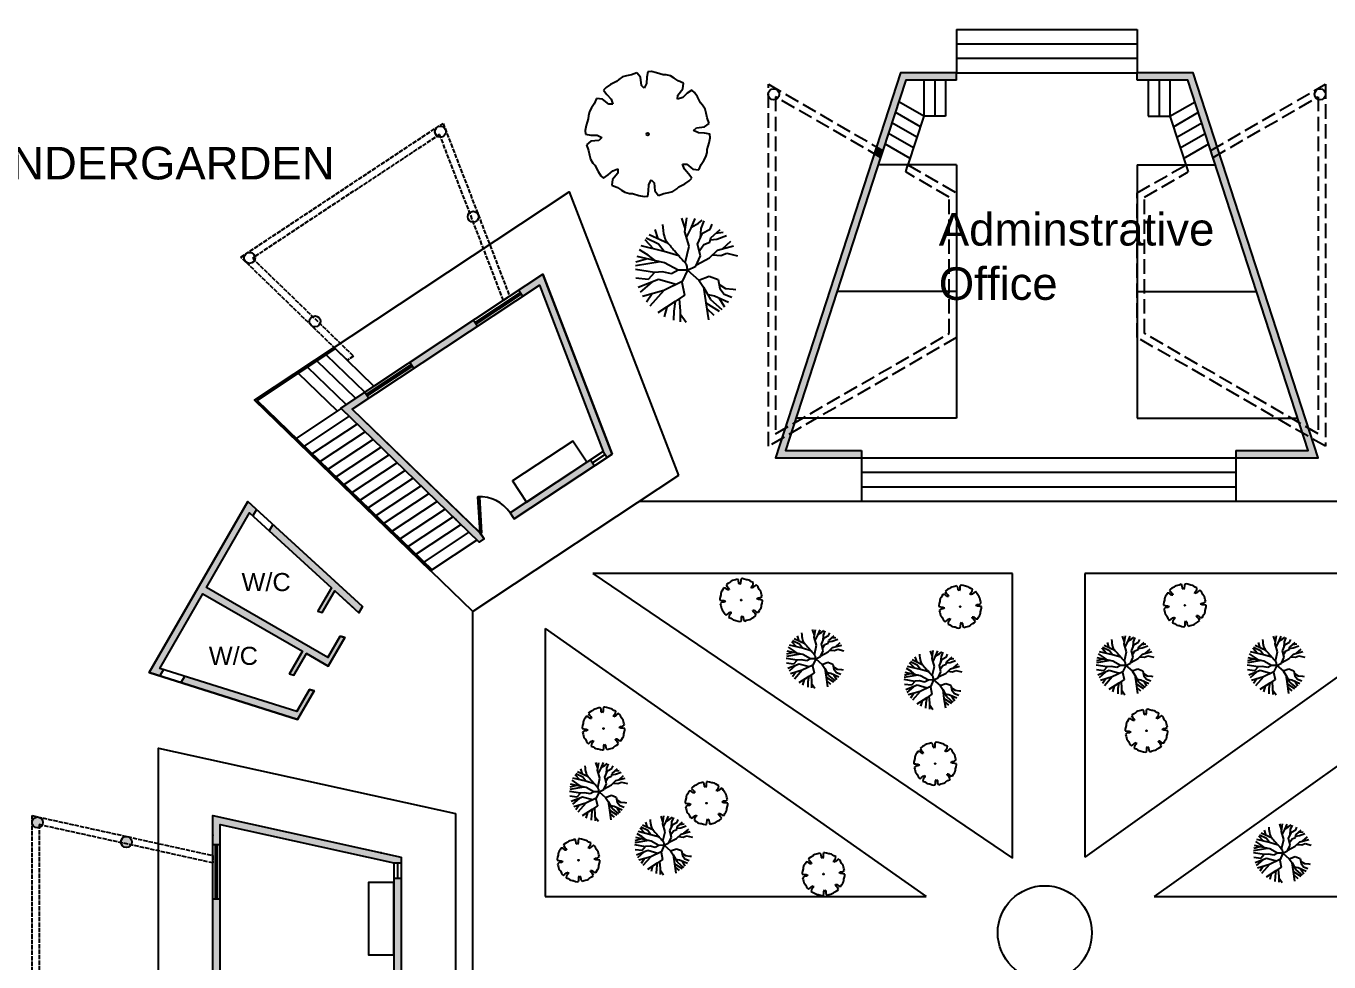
# Model space of a CAD drawing. Header units: millimetres. Extents: x -2023021 to 4454414, y -304659 to 993992.
# Drawn here: x 1545810 to 1581812, y 93360 to 119217 of the extents above; entities that cross this region are included whole.
import ezdxf

# ---------------------------------------------------------------- set-up
doc = ezdxf.new("R2010")
doc.units = ezdxf.units.MM
doc.header["$LTSCALE"] = 10
doc.header["$MEASUREMENT"] = 0
doc.linetypes.add('ACAD_ISO02W100', pattern=[15, 12, -3])
doc.linetypes.add('BANKLINE1', pattern=[5.5, 4, -1.5])
doc.styles.get("Standard").update_dxf_attribs({"font": 'arial.ttf'})

# ---------------------------------------------------------------- blocks, each defined once
blk = doc.blocks.new('mb-cay7')
for p, q in [((-302, 509), (-359, 480)), ((-281, 528), (-302, 509)), ((-244, 552), (-281, 528)), ((-206, 561), (-244, 552)), ((-161, 571), (-206, 561)), ((-109, 590), (-161, 571)), ((-75, 547), (-109, 590)), ((-67, 471), (-75, 547)), ((-16, 547), (-19, 489)), ((-7, 599), (-16, 547)), ((28, 601), (-7, 599)), ((76, 591), (28, 601)), ((138, 572), (76, 591)), ((166, 570), (138, 572)), ((209, 560), (166, 570)), ((242, 540), (209, 560)), ((281, 515), (242, 540)), ((331, 492), (281, 515)), ((-400, 452), (-424, 426)), ((-424, 426), (-393, 384)), ((-359, 480), (-400, 452)), ((-393, 384), (-354, 341)), ((-39, 443), (-67, 471)), ((-19, 489), (-39, 443)), ((276, 339), (277, 379)), ((277, 379), (325, 438)), ((367, 396), (324, 357)), ((325, 438), (331, 492)), ((410, 427), (367, 396)), ((436, 403), (410, 426)), ((463, 362), (436, 403)), ((-538, 259), (-558, 225)), ((-513, 297), (-538, 259)), ((-490, 348), (-513, 297)), ((-435, 342), (-490, 348)), ((-376, 294), (-435, 342)), ((-336, 293), (-376, 294)), ((-354, 341), (-336, 293)), ((324, 357), (276, 339)), ((493, 305), (463, 362)), ((512, 284), (493, 305)), ((535, 247), (512, 284)), ((545, 209), (535, 247)), ((-569, 155), (-588, 93)), ((-568, 183), (-569, 155)), ((-558, 225), (-568, 183)), ((554, 164), (545, 209)), ((573, 112), (554, 164)), ((-588, 93), (-598, 45)), ((-598, 45), (-596, 10)), ((-596, 10), (-545, 1)), ((-545, 1), (-486, -1)), ((426, 43), (455, 70)), ((472, 22), (426, 43)), ((455, 70), (531, 78)), ((531, 19), (472, 22)), ((531, 78), (573, 112)), ((583, 10), (531, 19)), ((584, -25), (582, 10)), ((-545, -58), (-587, -92)), ((-587, -92), (-568, -144)), ((-469, -50), (-545, -58)), ((-486, -1), (-440, -22)), ((-440, -22), (-469, -50)), ((555, -134), (574, -73)), ((574, -73), (584, -25)), ((-568, -144), (-558, -189)), ((-558, -189), (-549, -227)), ((-549, -227), (-526, -264)), ((499, -277), (524, -239)), ((524, -239), (544, -205)), ((544, -205), (554, -163)), ((554, -163), (555, -134)), ((-526, -264), (-507, -285)), ((-507, -285), (-477, -342)), ((-477, -342), (-450, -383)), ((-381, -376), (-338, -337)), ((-291, -359), (-339, -418)), ((-338, -337), (-290, -319)), ((-290, -319), (-291, -359)), ((340, -320), (322, -273)), ((322, -273), (362, -274)), ((380, -364), (340, -320)), ((362, -274), (421, -322)), ((410, -406), (380, -364)), ((421, -322), (476, -327)), ((476, -327), (499, -277)), ((-450, -383), (-424, -406)), ((-424, -406), (-381, -376)), ((-339, -418), (-345, -472)), ((-345, -472), (-294, -495)), ((2, -527), (5, -469)), ((5, -469), (26, -423)), ((26, -423), (53, -451)), ((53, -451), (61, -527)), ((267, -508), (288, -489)), ((288, -489), (345, -459)), ((345, -459), (386, -432)), ((386, -432), (410, -406)), ((-294, -495), (-256, -520)), ((-256, -520), (-222, -540)), ((-222, -540), (-180, -550)), ((-180, -550), (-152, -551)), ((-152, -551), (-90, -571)), ((-90, -571), (-42, -580)), ((-42, -580), (-7, -578)), ((-7, -579), (2, -527)), ((61, -527), (95, -570)), ((95, -570), (147, -550)), ((147, -550), (192, -541)), ((192, -541), (230, -531)), ((230, -531), (267, -508))]:
    blk.add_line(p, q)
blk.add_ellipse((-7, 10), major_axis=(-12.3, 0), ratio=0.999017)
blk = doc.blocks.new('mb-cay3')
for p, q in [((-31, 616), (-85, 772)), ((-39, 560), (-5, 777)), ((-13, 473), (59, 618)), ((59, 618), (123, 768)), ((65, 634), (172, 698)), ((172, 698), (230, 744)), ((205, 466), (217, 614)), ((217, 614), (265, 733)), ((358, 604), (389, 679)), ((-529, 295), (-660, 435)), ((-448, 370), (-640, 462)), ((-297, 377), (-594, 516)), ((-456, 451), (-504, 599)), ((27, 338), (-39, 560)), ((161, 366), (238, 540)), ((238, 540), (358, 604)), ((349, 398), (365, 469)), ((357, 434), (461, 448)), ((365, 469), (512, 598)), ((444, 539), (559, 556)), ((461, 448), (612, 502)), ((548, 297), (680, 413)), ((-610, 194), (-745, 282)), ((-363, 255), (-718, 340)), ((-363, 255), (-448, 370)), ((-130, 186), (-363, 255)), ((-33, 77), (27, 338)), ((206, 186), (161, 366)), ((187, 260), (256, 361)), ((256, 361), (349, 398)), ((347, 154), (470, 275)), ((470, 275), (721, 344)), ((525, 189), (618, 226)), ((618, 226), (784, 188)), ((-426, 94), (-808, 31)), ((-623, 138), (-801, 89)), ((-355, 78), (-783, 174)), ((-496, 110), (-610, 194)), ((-143, -40), (-355, 78)), ((2, -36), (133, 27)), ((133, 27), (206, 186)), ((142, 47), (347, 154)), ((396, 203), (525, 189)), ((-514, -76), (-810, -27)), ((-610, -183), (-801, -161)), ((-451, -182), (-765, -306)), ((-511, -73), (-610, -183)), ((-387, -63), (-511, -73)), ((-173, -262), (-451, -182)), ((-245, -95), (-387, -63)), ((-143, -40), (-245, -95)), ((2, -36), (-143, -40)), ((2, -36), (-84, -227)), ((2, -36), (180, -191)), ((180, -191), (342, -131)), ((180, -191), (255, -303)), ((342, -131), (479, -183)), ((479, -183), (506, -322)), ((-552, -222), (-734, -380)), ((-367, -355), (-697, -450)), ((-367, -355), (-585, -598)), ((-79, -216), (-367, -355)), ((-84, -227), (-44, -427)), ((253, -300), (289, -547)), ((255, -303), (360, -497)), ((493, -257), (596, -322)), ((506, -322), (576, -413)), ((596, -322), (716, -333)), ((716, -333), (757, -339)), ((-550, -408), (-637, -538)), ((-188, -528), (-460, -705)), ((-188, -528), (-211, -677)), ((-44, -427), (-188, -528)), ((-126, -485), (-111, -678)), ((289, -547), (498, -675)), ((289, -547), (328, -810)), ((318, -419), (422, -436)), ((360, -497), (537, -649)), ((422, -436), (645, -534)), ((491, -467), (578, -611)), ((576, -413), (696, -460)), ((-318, -612), (-361, -764)), ((-211, -677), (-217, -819)), ((-111, -678), (-109, -842)), ((-110, -716), (-17, -849)), ((302, -637), (416, -737))]:
    blk.add_line(p, q)
for centre, radius, start, end in [((455, 700), 842, 181.5686, 195.0038), ((-141, 541), 225, 195.0038, 221.1659), ((62234, 55080), 83082, 221.1659, 221.28126), ((29144, 26029), 39048, 221.2813, 221.4495), ((15672, 14131), 21075, 221.4495, 221.7043), ((-7857, -6835), 10440, 41.3423, 41.7043), ((-61, 24), 56.4, 12.2823, 41.3423), ((-371, -43), 373, 1.0907, 12.2823)]:
    blk.add_arc(centre, radius, start, end)
blk = doc.blocks.new('*U18')
for p, q in [((0, 0), (0, -6)), ((40, 0), (40, -6))]:
    blk.add_line(p, q)
blk.add_lwpolyline([(0, 0), (20, 34.6), (21.5, 33.8), (1.5, -0.9)], close=True)
blk.add_arc((0, 0), 40, 0, 60)

msp = doc.modelspace()

# ---------------------------------------------------------------- hatches: boundary and pattern name
at = {"ltscale": 10, "transparency": 33554687}
h = msp.add_hatch(color=256, dxfattribs=at)
h.dxf.hatch_style = 1
h.paths.add_polyline_path([(1578061, 117926), (1576517, 117926), (1576517, 117726), (1577916, 117726), (1578548, 115781), (1578725, 115883)])
h.paths.add_polyline_path([(1578725, 115883), (1578548, 115781), (1578611, 115586), (1578788, 115688)])
h.paths.add_polyline_path([(1578788, 115688), (1578611, 115586), (1580993, 108255), (1581252, 108105)])
h.paths.add_polyline_path([(1581344, 107821), (1581086, 107970), (1581242, 107490), (1579242, 107490), (1579242, 107290), (1581517, 107290)])
h.paths.add_polyline_path([(1581252, 108105), (1580993, 108255), (1581086, 107970), (1581344, 107821)])
h.paths.add_polyline_path([(1568895, 107490), (1566792, 107490), (1566948, 107970), (1566690, 107821), (1566517, 107290), (1568895, 107290)])
h.paths.add_polyline_path([(1567041, 108255), (1566782, 108105), (1566690, 107821), (1566948, 107970)])
h.paths.add_polyline_path([(1568167, 111720), (1567956, 111720), (1566782, 108105), (1567041, 108255)])
h.paths.add_polyline_path([(1569423, 115586), (1569246, 115688), (1567956, 111720), (1568167, 111720)])
h.paths.add_polyline_path([(1570118, 117726), (1571517, 117726), (1571517, 117926), (1569973, 117926), (1569309, 115883), (1569486, 115781)])
h = msp.add_hatch(color=256, dxfattribs=at)
h.dxf.hatch_style = 1
h.paths.add_polyline_path([(1569486, 115781), (1569309, 115883), (1569246, 115688), (1569423, 115586)])
h = msp.add_hatch(color=256, dxfattribs=at)
h.dxf.hatch_style = 1
h.paths.add_polyline_path([(1589771, 111092), (1589661, 110926), (1591419, 109763), (1591529, 109929)])
h.paths.add_polyline_path([(1587856, 112359), (1587610, 111720), (1587824, 111720), (1587953, 112055), (1588410, 111753), (1588520, 111920)])
h.paths.add_polyline_path([(1587824, 111720), (1587610, 111720), (1585944, 107389), (1586078, 107301), (1586188, 107467)])
h.paths.add_polyline_path([(1586538, 107233), (1586429, 107068), (1588650, 105599), (1588759, 105764)])
h.paths.add_polyline_path([(1593444, 108663), (1592780, 109102), (1592670, 108935), (1593126, 108633), (1589594, 105214), (1589510, 105087), (1589484, 105047), (1589618, 104959)])
h.paths.add_polyline_path([(1594221, 111193), (1594017, 110995, 0.509744), (1594256, 110948), (1594260, 110952, 0.198013), (1594304, 111058, 0.28315)])
h.paths.add_polyline_path([(1594221, 111193, 0.558664), (1594003, 111058, 0.109085), (1594017, 110995)])
h.paths.add_polyline_path([(1599334, 96821), (1599328, 96820, 0.346414), (1599213, 96673, 0.138817), (1599235, 96594), (1599513, 96656, 0.029346), (1599514, 96673, 0.473317)])
h.paths.add_polyline_path([(1599513, 96656), (1599235, 96594, 0.711083)])
h.paths.add_polyline_path([(1601671, 97215, 0.138024), (1601693, 97137), (1601774, 97154), (1601774, 97072, 0.512575), (1601972, 97215, 1)])
h.paths.add_polyline_path([(1601774, 97154), (1601693, 97137, 0.176379), (1601774, 97072)], flags=17)
h.paths.add_polyline_path([(1596774, 97154), (1596774, 96607), (1596974, 96607), (1596974, 97403), (1591774, 96256), (1591774, 96095), (1591974, 96095)])
h.paths.add_polyline_path([(1596974, 95107), (1596774, 95107), (1596774, 93000), (1596974, 93000)])
h.paths.add_polyline_path([(1591974, 95674), (1591774, 95674), (1591774, 93012), (1591971, 93012)])
h.paths.add_polyline_path([(1591974, 92012), (1591774, 92012), (1591774, 91851), (1596974, 90703), (1596974, 91500), (1596774, 91500), (1596774, 90952)])
h.paths.add_polyline_path([(1599514, 91434, 0.029346), (1599513, 91451), (1599235, 91513, 0.138817), (1599213, 91434, 0.346414), (1599328, 91287), (1599334, 91286, 0.473317)])
h.paths.add_polyline_path([(1599235, 91513), (1599513, 91451, 0.711083)])
h.paths.add_polyline_path([(1572146, 75447), (1576140, 75447), (1576140, 77319), (1572146, 77319)], flags=9)
h.paths.add_polyline_path([(1595522, 101195), (1597130, 101195), (1597130, 102225), (1595522, 102225)], flags=9)
h.paths.add_polyline_path([(1594605, 103001), (1596213, 103001), (1596213, 104032), (1594605, 104032)], flags=9)
h.paths.add_polyline_path([(1594477, 83901), (1596084, 83901), (1596084, 84932), (1594477, 84932)], flags=9)
h.paths.add_polyline_path([(1595526, 85796), (1597134, 85796), (1597134, 86827), (1595526, 86827)], flags=9)
h.paths.add_polyline_path([(1551599, 83489), (1553206, 83489), (1553206, 84519), (1551599, 84519)], flags=9)
h.paths.add_polyline_path([(1550594, 85405), (1552202, 85405), (1552202, 86435), (1550594, 86435)], flags=9)
h.paths.add_polyline_path([(1550727, 101286), (1552335, 101286), (1552335, 102316), (1550727, 102316)], flags=9)
h.paths.add_polyline_path([(1551630, 103325), (1553238, 103325), (1553238, 104355), (1551630, 104355)], flags=9)
h.paths.add_polyline_path([(1587860, 108039), (1591294, 108039), (1591294, 109903), (1587860, 109903)], flags=9)
h.paths.add_polyline_path([(1587693, 79149), (1591125, 79149), (1591125, 80179), (1587693, 80179)], flags=9)
h.paths.add_polyline_path([(1556926, 79292), (1560358, 79292), (1560358, 80323), (1556926, 80323)], flags=9)
h.paths.add_polyline_path([(1551618, 93275), (1555050, 93275), (1555050, 95139), (1551618, 95139)], flags=9)
h.paths.add_polyline_path([(1555301, 108034), (1561179, 108034), (1561179, 109064), (1555301, 109064)], flags=9)
h = msp.add_hatch(color=256, dxfattribs=at)
h.dxf.hatch_style = 1
h.paths.add_polyline_path([(1560338, 111720), (1560123, 111720), (1561759, 107467), (1561870, 107301), (1562004, 107389)])
h.paths.add_polyline_path([(1560092, 112359), (1559428, 111920), (1559538, 111753), (1559994, 112055), (1560123, 111720), (1560338, 111720)])
h.paths.add_polyline_path([(1558287, 110926), (1558177, 111092), (1556419, 109929), (1556529, 109763)])
h.paths.add_polyline_path([(1554822, 108633), (1555278, 108935), (1555168, 109102), (1554504, 108663), (1558330, 104959), (1558464, 105047), (1558355, 105212)])
h.paths.add_polyline_path([(1561518, 107068), (1561408, 107235), (1559189, 105764), (1559298, 105599)])
h = msp.add_hatch(color=256, dxfattribs=at)
h.dxf.hatch_style = 1
h.paths.add_polyline_path([(1569486, 72326), (1569309, 72224), (1569973, 70181), (1571517, 70181), (1571517, 70381), (1570118, 70381)])
h.paths.add_polyline_path([(1569423, 72521), (1569246, 72418), (1569309, 72224), (1569486, 72326)])
h.paths.add_polyline_path([(1568708, 74720), (1568498, 74720), (1569246, 72418), (1569423, 72521)])
h.paths.add_polyline_path([(1567041, 79852), (1566782, 80002), (1568498, 74720), (1568708, 74720)])
h.paths.add_polyline_path([(1566948, 80136), (1566690, 80286), (1566782, 80002), (1567041, 79852)])
h.paths.add_polyline_path([(1581252, 80002), (1580993, 79852), (1579326, 74720), (1579536, 74720)])
h.paths.add_polyline_path([(1581344, 80286), (1581086, 80136), (1580993, 79852), (1581252, 80002)])
h.paths.add_polyline_path([(1579536, 74720), (1579326, 74720), (1578611, 72521), (1578788, 72418)])
h.paths.add_polyline_path([(1578725, 72224), (1578548, 72326), (1577916, 70381), (1576517, 70381), (1576517, 70181), (1578061, 70181)])
h.paths.add_polyline_path([(1578788, 72418), (1578611, 72521), (1578548, 72326), (1578725, 72224)])
h.paths.add_polyline_path([(1572146, 75447), (1576140, 75447), (1576140, 77319), (1572146, 77319)], flags=9)
h.paths.add_polyline_path([(1595522, 101195), (1597130, 101195), (1597130, 102225), (1595522, 102225)], flags=9)
h.paths.add_polyline_path([(1594605, 103001), (1596213, 103001), (1596213, 104032), (1594605, 104032)], flags=9)
h.paths.add_polyline_path([(1594477, 83901), (1596084, 83901), (1596084, 84932), (1594477, 84932)], flags=9)
h.paths.add_polyline_path([(1595526, 85796), (1597134, 85796), (1597134, 86827), (1595526, 86827)], flags=9)
h.paths.add_polyline_path([(1551599, 83489), (1553206, 83489), (1553206, 84519), (1551599, 84519)], flags=9)
h.paths.add_polyline_path([(1550594, 85405), (1552202, 85405), (1552202, 86435), (1550594, 86435)], flags=9)
h.paths.add_polyline_path([(1550727, 101286), (1552335, 101286), (1552335, 102316), (1550727, 102316)], flags=9)
h.paths.add_polyline_path([(1551630, 103325), (1553238, 103325), (1553238, 104355), (1551630, 104355)], flags=9)
h.paths.add_polyline_path([(1587860, 108039), (1591294, 108039), (1591294, 109903), (1587860, 109903)], flags=9)
h.paths.add_polyline_path([(1593016, 93132), (1596450, 93132), (1596450, 94995), (1593016, 94995)], flags=9)
h.paths.add_polyline_path([(1587693, 79149), (1591125, 79149), (1591125, 80179), (1587693, 80179)], flags=9)
h.paths.add_polyline_path([(1556926, 79292), (1560358, 79292), (1560358, 80323), (1556926, 80323)], flags=9)
h.paths.add_polyline_path([(1551618, 93275), (1555050, 93275), (1555050, 95139), (1551618, 95139)], flags=9)
h.paths.add_polyline_path([(1555301, 108034), (1561179, 108034), (1561179, 109064), (1555301, 109064)], flags=9)
h = msp.add_hatch(color=256, dxfattribs=at)
h.dxf.hatch_style = 1
h.paths.add_polyline_path([(1550797, 103705), (1551986, 105765), (1552073, 105686), (1552175, 105863), (1551937, 106081), (1549210, 101357), (1549505, 101263), (1549608, 101440), (1549508, 101472), (1550697, 103532), (1553447, 101945), (1553086, 101320), (1553208, 101282), (1553555, 101882), (1554161, 101532), (1554616, 102320), (1554494, 102359), (1554153, 101768)])
h.paths.add_polyline_path([(1550193, 101255), (1550091, 101078), (1553311, 100059), (1553768, 100851), (1553646, 100890), (1553291, 100275)])
h.paths.add_polyline_path([(1554341, 103612), (1555009, 103001), (1555111, 103178), (1552629, 105449), (1552527, 105271), (1554247, 103698), (1553873, 103050), (1553995, 103011)])
h = msp.add_hatch(color=256, dxfattribs=at)
h.dxf.hatch_style = 1
h.paths.add_polyline_path([(1550974, 97403), (1550974, 96607), (1551174, 96607), (1551174, 97154), (1555974, 96095), (1556174, 96095), (1556174, 96256)])
h.paths.add_polyline_path([(1551174, 95107), (1550974, 95107), (1550974, 93000), (1551174, 93000)])
h.paths.add_polyline_path([(1551174, 91500), (1550974, 91500), (1550974, 90703), (1556174, 91851), (1556174, 92012), (1555974, 92012), (1551174, 90952)])
h.paths.add_polyline_path([(1556174, 95674), (1555974, 95674), (1555974, 93012), (1556126, 93012), (1556174, 93012)])
h.paths.add_polyline_path([(1548434, 96673, 0.029346), (1548435, 96656), (1548713, 96594, 0.138817), (1548735, 96673, 1)])
h.paths.add_polyline_path([(1548713, 96594), (1548435, 96656, 0.711083)])
h.paths.add_polyline_path([(1545975, 97215, 0.512575), (1546174, 97072), (1546174, 97154), (1546254, 97137, 0.138024), (1546276, 97215, 1)])
h.paths.add_polyline_path([(1546254, 97137), (1546174, 97154), (1546174, 97072, 0.176379)], flags=17)
h.paths.add_polyline_path([(1546254, 90970), (1546174, 90952), (1546174, 91034, 0.512575), (1545975, 90892, 1), (1546276, 90892, 0.138024)])
h.paths.add_polyline_path([(1546174, 91034), (1546174, 90952), (1546254, 90970, 0.176379)], flags=17)
h.paths.add_polyline_path([(1548735, 91434, 0.138817), (1548713, 91513), (1548435, 91451, 0.029346), (1548434, 91434, 0.473317), (1548614, 91286), (1548620, 91287, 0.346414)])
h.paths.add_polyline_path([(1548713, 91513, 0.711083), (1548435, 91451)])

# ---------------------------------------------------------------- linework, layer by layer
for p, q in [((1571517, 119126), (1576517, 119126)), ((1571517, 119126), (1571517, 117926)), ((1576517, 119126), (1576517, 117926)), ((1571517, 118726), (1576517, 118726)), ((1571517, 118326), (1576517, 118326)), ((1571517, 117726), (1571517, 117926)), ((1571517, 117926), (1576517, 117926)), ((1576517, 117726), (1576517, 117926)), ((1570617, 117726), (1570617, 116726)), ((1570917, 117726), (1570917, 116726)), ((1571217, 117726), (1571217, 116726)), ((1576817, 117726), (1576817, 116726)), ((1577117, 117726), (1577117, 116726)), ((1577417, 117726), (1577417, 116726)), ((1570617, 116726), (1569923, 117127)), ((1577417, 116726), (1578111, 117127)), ((1570522, 116434), (1569829, 116835)), ((1577512, 116434), (1578205, 116835)), ((1570427, 116143), (1569734, 116543)), ((1577607, 116143), (1578300, 116543)), ((1570238, 115559), (1569544, 115960)), ((1570333, 115851), (1569639, 116252)), ((1577701, 115851), (1578395, 116252)), ((1577796, 115559), (1578490, 115960)), ((1571517, 115380), (1569356, 115380)), ((1571517, 115380), (1571517, 111880)), ((1576517, 115380), (1578678, 115380)), ((1576517, 115380), (1576517, 111880)), ((1558218, 111030), (1559469, 111857)), ((1558246, 110988), (1559497, 111816)), ((1559428, 111920), (1559538, 111753)), ((1571517, 111880), (1568219, 111880)), ((1571517, 111880), (1571517, 108380)), ((1576517, 111880), (1579815, 111880)), ((1576517, 111880), (1576517, 108380)), ((1558177, 111092), (1558287, 110926)), ((1556460, 109867), (1555209, 109039)), ((1556488, 109825), (1555237, 108998)), ((1556419, 109929), (1556529, 109763)), ((1571517, 108380), (1567082, 108380)), ((1576517, 108380), (1580952, 108380)), ((1561814, 107384), (1561463, 107151)), ((1561759, 107467), (1561870, 107301)), ((1568895, 107490), (1568895, 107290)), ((1568895, 107290), (1579242, 107290)), ((1568895, 107290), (1568895, 106090)), ((1579242, 107490), (1579242, 107290)), ((1579242, 107290), (1579242, 106090)), ((1561408, 107235), (1561518, 107068)), ((1568895, 106890), (1579242, 106890)), ((1568895, 106490), (1579242, 106490)), ((1552175, 105863), (1552073, 105686)), ((1562758, 106090), (1585162, 106090)), ((1568895, 106090), (1579242, 106090)), ((1559187, 105766), (1559298, 105599)), ((1552629, 105449), (1552527, 105271)), ((1558353, 105214), (1558464, 105047)), ((1561473, 104090), (1573068, 96224)), ((1573068, 104090), (1561473, 104090)), ((1573068, 96224), (1573068, 104090)), ((1586057, 104090), (1575068, 96258)), ((1586057, 104090), (1575068, 104090)), ((1575068, 104090), (1575068, 96258)), ((1558152, 85089), (1558152, 103043)), ((1588274, 103214), (1576984, 95167)), ((1554153, 101768), (1554494, 102359)), ((1554494, 102359), (1554616, 102320)), ((1560152, 102574), (1570683, 95167)), ((1560152, 102574), (1560152, 95167)), ((1553086, 101320), (1553447, 101945)), ((1549608, 101440), (1549505, 101263)), ((1550193, 101255), (1550091, 101078)), ((1553291, 100275), (1553646, 100890)), ((1553646, 100890), (1553768, 100851)), ((1550974, 96607), (1551174, 96607)), ((1551049, 95107), (1551049, 96607)), ((1551099, 95107), (1551099, 96607)), ((1555974, 96095), (1556174, 96095)), ((1556074, 96095), (1556074, 95674)), ((1555974, 95674), (1556174, 95674)), ((1550974, 95107), (1551174, 95107)), ((1560152, 95167), (1570683, 95167)), ((1576984, 95167), (1588274, 95167))]:
    msp.add_line(p, q, dxfattribs=at)
at = {"ltscale": 100, "transparency": 33554687}
for p, q in [((1554912, 108932), (1553845, 109965)), ((1554413, 108580), (1553332, 109626)), ((1554655, 108763), (1553588, 109796)), ((1554518, 108649), (1553279, 107830)), ((1554738, 108436), (1553500, 107616)), ((1554959, 108222), (1553721, 107403)), ((1555180, 108008), (1553941, 107189)), ((1555400, 107794), (1554162, 106975)), ((1555621, 107581), (1554383, 106762)), ((1555842, 107367), (1554604, 106548)), ((1556063, 107153), (1554824, 106334)), ((1556283, 106940), (1555045, 106121)), ((1556504, 106726), (1555266, 105907)), ((1556725, 106512), (1555486, 105693)), ((1556946, 106299), (1555707, 105479)), ((1557166, 106085), (1555928, 105266)), ((1557387, 105871), (1556149, 105052)), ((1557608, 105658), (1556369, 104838)), ((1557829, 105444), (1556590, 104625)), ((1558049, 105230), (1556811, 104411)), ((1558330, 104959), (1558049, 105230)), ((1558270, 105017), (1556989, 104169))]:
    msp.add_line(p, q, dxfattribs=at)
at = {"ltscale": 10, "transparency": 33554687}
for points in [[(1571517, 117926), (1569973, 117926), (1569309, 115883)], [(1579242, 107290), (1581517, 107290), (1578061, 117926), (1576517, 117926)], [(1571517, 117726), (1570118, 117726), (1569486, 115781)], [(1579242, 107490), (1581242, 107490), (1577916, 117726), (1576517, 117726)], [(1571217, 116726), (1570617, 116726), (1570180, 115380)], [(1576817, 116726), (1577417, 116726), (1577918, 115186)], [(1569309, 115883), (1566517, 107290), (1568895, 107290)], [(1569423, 115586), (1566792, 107490), (1568895, 107490)], [(1562004, 107389), (1560092, 112359), (1554504, 108663), (1558330, 104959), (1558464, 105047), (1558355, 105212), (1554822, 108633), (1559994, 112055), (1561759, 107467), (1559189, 105764), (1559298, 105599), (1562004, 107389)], [(1555424, 109271), (1554320, 110340), (1552119, 108883), (1556989, 104169)], [(1554357, 110304), (1552198, 108876), (1557032, 104197)], [(1554101, 110135), (1555168, 109102), (1555278, 108935)], [(1554494, 102359), (1554153, 101768), (1550797, 103705), (1551986, 105765), (1554247, 103698), (1553873, 103050), (1553995, 103011), (1554341, 103612), (1555009, 103001), (1555111, 103178), (1551937, 106081), (1549210, 101357), (1553311, 100059), (1553768, 100851), (1553646, 100890), (1553291, 100275), (1549508, 101472), (1550697, 103532), (1553447, 101945), (1553086, 101320), (1553208, 101282), (1553555, 101882), (1554161, 101532), (1554616, 102320), (1554494, 102359)], [(1553873, 103050), (1553995, 103011), (1554341, 103612), (1555009, 103001)], [(1553086, 101320), (1553208, 101282), (1553555, 101882)]]:
    msp.add_lwpolyline(points, dxfattribs=at)
at = {"linetype": 'BANKLINE1', "ltscale": 10, "transparency": 33554687}
msp.add_lwpolyline([(1569423, 115586), (1566521, 117262), (1566521, 107954), (1571317, 110724), (1571317, 114493), (1570116, 115186), (1570180, 115380), (1571517, 114608), (1571517, 110608), (1566321, 107608), (1566321, 117608), (1569486, 115781)], close=True, dxfattribs=at)
for points in [[(1578548, 115781), (1581713, 117608), (1581713, 107608), (1576517, 110608), (1576517, 114608), (1577854, 115380)], [(1578611, 115586), (1581513, 117262), (1581513, 107954), (1576717, 110724), (1576717, 114493), (1577918, 115186)]]:
    msp.add_lwpolyline(points, dxfattribs=at)
at = {"linetype": 'ACAD_ISO02W100', "transparency": 33554687}
for points in [[(1559001, 111637), (1557236, 116225), (1552063, 112803), (1554859, 110097), (1554688, 109984), (1551745, 112833), (1557333, 116529), (1559171, 111750), (1559001, 111637)], [(1550974, 96095), (1546174, 97154), (1546174, 90952), (1549974, 91791), (1549974, 91586), (1545974, 90703), (1545974, 97403), (1550974, 96300), (1550974, 96095)]]:
    msp.add_lwpolyline(points, dxfattribs=at)
at = {"ltscale": 100, "transparency": 33554687}
for points in [[(1563836, 106803), (1558152, 103043), (1552119, 108883), (1560821, 114640)], [(1557674, 97461), (1557674, 90646), (1549474, 88836), (1549474, 99271)]]:
    msp.add_lwpolyline(points, close=True, dxfattribs=at)
for points in [[(1558464, 105047), (1558330, 104959), (1554504, 108663), (1555424, 109271), (1559171, 111750), (1560092, 112359), (1562004, 107389)], [(1558353, 105214), (1554822, 108633), (1559994, 112055), (1561759, 107467), (1559187, 105766)], [(1562004, 107389), (1559298, 105599)], [(1553768, 100851), (1553413, 100237), (1553311, 100059), (1549210, 101357), (1551937, 106081), (1555111, 103178), (1555009, 103001)], [(1554153, 101768), (1550797, 103705), (1551986, 105765), (1554247, 103698), (1553873, 103050)], [(1553291, 100275), (1549508, 101472), (1550697, 103532), (1553447, 101945)], [(1554341, 103612), (1554858, 103139)], [(1554616, 102320), (1554261, 101705), (1554161, 101532), (1553555, 101882)], [(1556174, 92012), (1556174, 91851), (1550974, 90703), (1550974, 91807), (1550974, 96300), (1550974, 97403), (1556174, 96256)], [(1555974, 92012), (1551174, 90952), (1551174, 97154), (1555974, 96095), (1555974, 93012)], [(1556174, 96256), (1556174, 93012)]]:
    msp.add_lwpolyline(points, dxfattribs=at)
at = {"ltscale": 10, "transparency": 33554687}
for points in [[(1559639, 106065), (1561307, 107168), (1560921, 107752), (1559253, 106649)], [(1555974, 93553), (1555974, 95553), (1555274, 95553), (1555274, 93553)]]:
    msp.add_lwpolyline(points, close=True, dxfattribs=at)
at = {"ltscale": 100, "transparency": 33554687}
for centre in [(1566468, 117331), (1581566, 117331), (1557260, 116299), (1558164, 113949), (1551986, 112810), (1553794, 111058), (1546126, 97215), (1548584, 96673)]:
    msp.add_circle(centre, 151, dxfattribs=at)
at = {"ltscale": 10, "transparency": 33554687}
for centre, radius in [((1557260, 116299), 151), ((1573960, 94167), 1300)]:
    msp.add_circle(centre, radius, dxfattribs=at)
at = {"transparency": 33554687}
for points, knots in [([(1580790, 127672), (1581452, 126838), (1581499, 126663), (1581595, 126316), (1581643, 126145), (1581740, 125806), (1581789, 125639), (1581888, 125309), (1581939, 125145), (1582042, 124824), (1582096, 124665), (1582162, 124475), (1582174, 124442), (1582189, 124401), (1582192, 124392), (1582198, 124374), (1582201, 124365), (1582211, 124338), (1582218, 124321), (1582237, 124268), (1582250, 124233), (1582289, 124128), (1582315, 124060), (1582376, 123906), (1582410, 123821), (1582481, 123656), (1582517, 123576), (1582589, 123420), (1582626, 123344), (1582701, 123198), (1582739, 123127), (1582810, 123004), (1582842, 122949), (1582882, 122884), (1582890, 122871), (1582902, 122854), (1582905, 122849), (1582912, 122837), (1582916, 122832), (1582924, 122820), (1582928, 122814), (1582939, 122796), (1582947, 122784), (1582971, 122749), (1582987, 122725), (1583037, 122654), (1583071, 122608), (1583155, 122496), (1583206, 122433), (1583313, 122306), (1583368, 122243), (1583483, 122118), (1583543, 122056), (1583667, 121933), (1583731, 121872), (1583863, 121751), (1583931, 121692), (1584071, 121574), (1584143, 121516), (1584290, 121401), (1584365, 121344), (1584519, 121232), (1584597, 121177), (1584702, 121106), (1584727, 121089), (1584789, 121048), (1584825, 121024), (1584873, 120993), (1584883, 120987), (1584902, 120975), (1584910, 120970), (1584926, 120959), (1584933, 120954), (1584957, 120939), (1584973, 120929), (1585021, 120899), (1585053, 120880), (1585149, 120821), (1585213, 120783), (1585384, 120685), (1585491, 120626), (1585704, 120515), (1585811, 120463), (1586023, 120365), (1586129, 120319), (1586340, 120234), (1586445, 120195), (1586636, 120130), (1586722, 120103), (1586892, 120054), (1586977, 120032), (1587083, 120008), (1587104, 120003), (1587139, 119995), (1587152, 119993), (1587170, 119989), (1587175, 119988), (1587185, 119986), (1587190, 119985), (1587205, 119982), (1587216, 119980), (1587246, 119974), (1587267, 119970), (1587329, 119958), (1587371, 119951), (1587485, 119933), (1587558, 119923), (1587707, 119905), (1587783, 119898), (1587938, 119885), (1588017, 119879), (1588179, 119870), (1588261, 119867), (1588428, 119863), (1588513, 119861), (1588686, 119860), (1588774, 119861), (1588953, 119863), (1589043, 119865), (1589227, 119871), (1589320, 119874), (1589510, 119882), (1589605, 119886), (1589799, 119895), (1589897, 119900), (1590096, 119911), (1590197, 119916), (1590400, 119927), (1590503, 119933), (1590637, 119940), (1590667, 119941), (1590708, 119943), (1590718, 119944), (1590740, 119945), (1590752, 119945), (1590775, 119947), (1590787, 119947), (1590822, 119949), (1590845, 119950), (1590915, 119953), (1590961, 119955), (1591100, 119961), (1591193, 119965), (1591472, 119976), (1591657, 119982), (1592213, 119998), (1592583, 120004), (1593584, 120010), (1594215, 120003), (1594974, 119979), (1595102, 119974), (1595488, 119959), (1595746, 119947), (1596107, 119927), (1596211, 119921), (1596384, 119911), (1596452, 119906), (1596547, 119900), (1596573, 119898), (1596626, 119895), (1596652, 119893), (1596730, 119888), (1596783, 119884), (1596940, 119873), (1597046, 119865), (1597361, 119840), (1597572, 119822), (1598154, 119767), (1598526, 119727), (1599271, 119633), (1599644, 119581), (1600392, 119460), (1600767, 119392), (1601516, 119240), (1601891, 119155), (1602456, 119013), (1602647, 118963), (1602925, 118885), (1603013, 118860), (1603189, 118808), (1603277, 118782), (1603540, 118702), (1603715, 118646), (1604163, 118496), (1604434, 118399), (1604974, 118192), (1605243, 118082), (1605776, 117847), (1606042, 117723), (1606567, 117460), (1606827, 117321), (1607101, 117165), (1607118, 117155), (1607152, 117136), (1607168, 117126), (1607218, 117097), (1607252, 117078), (1607351, 117019), (1607417, 116979), (1607614, 116860), (1607743, 116778), (1608059, 116574), (1608244, 116449), (1608607, 116196), (1608785, 116067), (1609136, 115807), (1609308, 115675), (1609646, 115410), (1609812, 115277), (1610031, 115098), (1610085, 115053), (1610160, 114991), (1610181, 114973), (1610222, 114939), (1610242, 114923), (1610282, 114889), (1610302, 114872), (1610362, 114822), (1610402, 114788), (1610522, 114687), (1610601, 114620), (1610838, 114415), (1610995, 114278), (1611403, 113915), (1611653, 113687), (1612149, 113223), (1612395, 112987), (1612668, 112717), (1612697, 112689), (1612748, 112639), (1612770, 112617), (1612796, 112591), (1612802, 112586), (1612811, 112576), (1612815, 112572), (1612824, 112564), (1612828, 112559), (1612841, 112547), (1612849, 112538), (1612874, 112513), (1612891, 112497), (1612940, 112447), (1612973, 112414), (1613062, 112325), (1613118, 112269), (1613227, 112161), (1613281, 112108), (1613386, 112004), (1613438, 111954), (1613539, 111857), (1613589, 111811), (1613687, 111721), (1613734, 111678), (1613828, 111595), (1613874, 111556), (1613963, 111482), (1614006, 111447), (1614091, 111382), (1614132, 111351), (1614205, 111300), (1614236, 111278), (1614298, 111238), (1614327, 111219), (1614385, 111185), (1614414, 111169), (1614468, 111139), (1614495, 111126), (1614526, 111111), (1614532, 111108), (1614542, 111103), (1614546, 111102), (1614553, 111098), (1614556, 111097), (1614565, 111093), (1614571, 111090), (1614583, 111085), (1614589, 111083), (1614608, 111075), (1614621, 111070), (1614659, 111055), (1614686, 111045), (1614741, 111026), (1614770, 111017), (1614831, 110999), (1614863, 110991), (1614930, 110974), (1614964, 110966), (1615036, 110950), (1615073, 110943), (1615150, 110929), (1615189, 110922), (1615271, 110909), (1615313, 110903), (1615399, 110892), (1615443, 110887), (1615549, 110875), (1615613, 110869), (1615743, 110859), (1615809, 110854), (1615946, 110846), (1616015, 110842), (1616107, 110839), (1616127, 110838), (1616153, 110837), (1616160, 110836), (1616179, 110836), (1616191, 110835), (1616227, 110834), (1616251, 110833), (1616325, 110831), (1616373, 110829), (1616520, 110826), (1616619, 110824), (1616850, 110821), (1616983, 110821), (1617251, 110822), (1617387, 110823), (1617661, 110826), (1617800, 110827), (1618081, 110831), (1618223, 110833), (1618406, 110836), (1618445, 110836), (1618507, 110837), (1618529, 110837), (1618564, 110837), (1618577, 110837), (1618601, 110838), (1618612, 110838), (1618644, 110838), (1618665, 110838), (1618730, 110839), (1618772, 110839), (1618900, 110839), (1618985, 110840), (1619240, 110840), (1619410, 110840), (1619773, 110839), (1619967, 110838), (1620160, 110838)], [0, 0, 0, 0, 551.308871, 551.308871, 1102.617742, 1102.617742, 1653.926613, 1653.926613, 2205.235484, 2205.235484, 2756.544355, 2756.544355, 2873.000078, 2873.000078, 2904.699615, 2904.699615, 2936.399151, 2936.399151, 2999.798225, 2999.798225, 3126.596371, 3126.596371, 3380.192664, 3380.192664, 3707.990766, 3707.990766, 4035.788868, 4035.788868, 4363.586969, 4363.586969, 4691.385071, 4691.385071, 4960.463831, 4960.463831, 5026.647461, 5026.647461, 5053.543218, 5053.543218, 5084.846652, 5084.846652, 5116.150086, 5116.150086, 5178.756954, 5178.756954, 5303.970689, 5303.970689, 5554.39816, 5554.39816, 5900.124763, 5900.124763, 6245.851365, 6245.851365, 6591.577967, 6591.577967, 6937.304569, 6937.304569, 7283.031172, 7283.031172, 7628.757774, 7628.757774, 7974.484376, 7974.484376, 8320.210979, 8320.210979, 8428.279498, 8428.279498, 8583.412778, 8583.412778, 8627.916027, 8627.916027, 8661.321834, 8661.321834, 8694.727642, 8694.727642, 8761.539256, 8761.539256, 8895.162486, 8895.162486, 9162.408945, 9162.408945, 9607.28874, 9607.28874, 10052.168535, 10052.168535, 10497.04833, 10497.04833, 10941.928125, 10941.928125, 11309.697217, 11309.697217, 11677.466309, 11677.466309, 11771.73811, 11771.73811, 11829.171802, 11829.171802, 11851.381969, 11851.381969, 11873.592136, 11873.592136, 11918.01247, 11918.01247, 12006.853138, 12006.853138, 12184.534473, 12184.534473, 12484.55374, 12484.55374, 12784.573007, 12784.573007, 13084.592274, 13084.592274, 13384.611541, 13384.611541, 13684.630808, 13684.630808, 13984.650075, 13984.650075, 14284.669342, 14284.669342, 14584.688608, 14584.688608, 14884.707875, 14884.707875, 15184.727142, 15184.727142, 15484.746409, 15484.746409, 15784.765676, 15784.765676, 15871.817931, 15871.817931, 15901.541884, 15901.541884, 15934.80958, 15934.80958, 15968.077275, 15968.077275, 16034.612666, 16034.612666, 16167.683449, 16167.683449, 16433.825013, 16433.825013, 16966.108141, 16966.108141, 18030.674398, 18030.674398, 19851.69455, 19851.69455, 20223.362427, 20223.362427, 20966.69818, 20966.69818, 21267.128114, 21267.128114, 21465.014406, 21465.014406, 21540.589099, 21540.589099, 21616.163793, 21616.163793, 21767.31318, 21767.31318, 22069.611954, 22069.611954, 22674.209502, 22674.209502, 23732.192988, 23732.192988, 24790.176475, 24790.176475, 25848.159961, 25848.159961, 26906.143447, 26906.143447, 27445.827103, 27445.827103, 27694.988155, 27694.988155, 27944.149207, 27944.149207, 28442.471311, 28442.471311, 29217.242, 29217.242, 29992.012689, 29992.012689, 30766.783379, 30766.783379, 31541.554068, 31541.554068, 31592.124365, 31592.124365, 31642.694661, 31642.694661, 31743.835255, 31743.835255, 31946.116442, 31946.116442, 32350.678815, 32350.678815, 32948.089323, 32948.089323, 33545.49983, 33545.49983, 34142.910337, 34142.910337, 34740.320844, 34740.320844, 34940.704997, 34940.704997, 35017.362881, 35017.362881, 35091.910595, 35091.910595, 35166.458309, 35166.458309, 35315.553737, 35315.553737, 35613.744593, 35613.744593, 36210.126305, 36210.126305, 37177.871106, 37177.871106, 38145.615906, 38145.615906, 38260.775994, 38260.775994, 38346.217423, 38346.217423, 38366.844657, 38366.844657, 38383.639065, 38383.639065, 38400.433473, 38400.433473, 38434.022289, 38434.022289, 38501.19992, 38501.19992, 38635.555183, 38635.555183, 38871.416378, 38871.416378, 39107.277572, 39107.277572, 39343.138766, 39343.138766, 39578.99996, 39578.99996, 39814.861155, 39814.861155, 40050.722349, 40050.722349, 40286.583543, 40286.583543, 40522.444738, 40522.444738, 40712.993385, 40712.993385, 40903.542032, 40903.542032, 41094.090679, 41094.090679, 41284.639326, 41284.639326, 41328.772485, 41328.772485, 41358.347763, 41358.347763, 41381.413101, 41381.413101, 41427.543777, 41427.543777, 41473.674454, 41473.674454, 41565.935806, 41565.935806, 41740.782504, 41740.782504, 41915.629202, 41915.629202, 42090.475901, 42090.475901, 42265.322599, 42265.322599, 42440.169297, 42440.169297, 42615.015995, 42615.015995, 42789.862693, 42789.862693, 42964.709392, 42964.709392, 43202.612229, 43202.612229, 43440.515065, 43440.515065, 43678.417902, 43678.417902, 43745.534736, 43745.534736, 43766.935548, 43766.935548, 43807.002596, 43807.002596, 43887.136691, 43887.136691, 44047.404881, 44047.404881, 44367.941262, 44367.941262, 44792.692076, 44792.692076, 45217.44289, 45217.44289, 45642.193705, 45642.193705, 46066.944519, 46066.944519, 46183.124603, 46183.124603, 46246.711264, 46246.711264, 46285.697685, 46285.697685, 46316.843433, 46316.843433, 46379.13493, 46379.13493, 46503.717925, 46503.717925, 46752.883914, 46752.883914, 47251.215891, 47251.215891, 47828.705491, 47828.705491, 47828.705491, 47828.705491]), ([(1579472, 126487), (1579725, 125562), (1580171, 123939), (1581309, 121252), (1583628, 119219), (1586992, 117661), (1591359, 118048), (1596569, 118014), (1601797, 117334), (1606051, 115658), (1608952, 113464), (1611336, 111280), (1613422, 109055), (1616168, 108781), (1617983, 108836), (1619030, 108840), (1620151, 108837)], [72.263661, 72.263661, 72.263661, 72.263661, 2952.573778, 5127.374557, 8715.174637, 11908.574211, 15977.303059, 21555.045974, 27638.730888, 31642.876209, 35124.07427, 38442.287513, 41476.501616, 43838.242865, 46373.196882, 46983.530157, 46983.530157, 46983.530157, 46983.530157])]:
    msp.add_open_spline(points, degree=3, knots=knots, dxfattribs=at)
for p in [(1559645, 112063), (1555226, 109140), (1561801, 107915), (1557688, 105580), (1550974, 96867), (1555624, 96377)]:
    msp.add_point(p, dxfattribs=at)

# ---------------------------------------------------------------- block references
for name, p, xscale, yscale, zscale in [('mb-cay7', (1563008, 116202), 2.922164263595346, 2.922164263595346, 2.922164263595346), ('mb-cay3', (1564082, 112539), 1.771442999319247, 1.771442999319247, 1.771442999319247)]:
    msp.add_blockref(name, p, dxfattribs=dict(at, xscale=xscale, yscale=yscale, zscale=zscale))
at = {"transparency": 33554687, "xscale": 25, "yscale": 25, "zscale": 25, "rotation": 33.48574540399131}
msp.add_blockref('*U18', (1558355, 105212), dxfattribs=at)
at = {"transparency": 33554687}
for name, p in [('mb-cay7', (1565575, 103349)), ('mb-cay7', (1571631, 103166)), ('mb-cay7', (1577834, 103203)), ('mb-cay3', (1567627, 101772)), ('mb-cay3', (1576193, 101590)), ('mb-cay3', (1580366, 101590)), ('mb-cay3', (1570885, 101187)), ('mb-cay7', (1561772, 99796)), ('mb-cay7', (1576776, 99739)), ('mb-cay7', (1570938, 98828)), ('mb-cay3', (1561641, 98098)), ('mb-cay7', (1564622, 97737)), ('mb-cay3', (1563440, 96620)), ('mb-cay3', (1580536, 96403)), ('mb-cay7', (1561081, 96158)), ('mb-cay7', (1567853, 95778))]:
    msp.add_blockref(name, p, dxfattribs=at)

# ---------------------------------------------------------------- texts
at = {"ltscale": 10, "transparency": 33554687, "attachment_point": 1}
for s, width, insert, char_height in [('KINDERGARDEN', 4382.55, (1544208, 115880), 900), ('Adminstrative Office', 4175.09, (1571031, 114053), 900), ('W/C', 1805.68, (1551764, 104106), 500), ('W/C', 1805.68, (1550860, 102067), 500)]:
    msp.add_mtext_dynamic_manual_height_columns(s, width=width, gutter_width=1, heights=[0], dxfattribs=dict(at, insert=insert, char_height=char_height))

doc.saveas('drawing.dxf')
